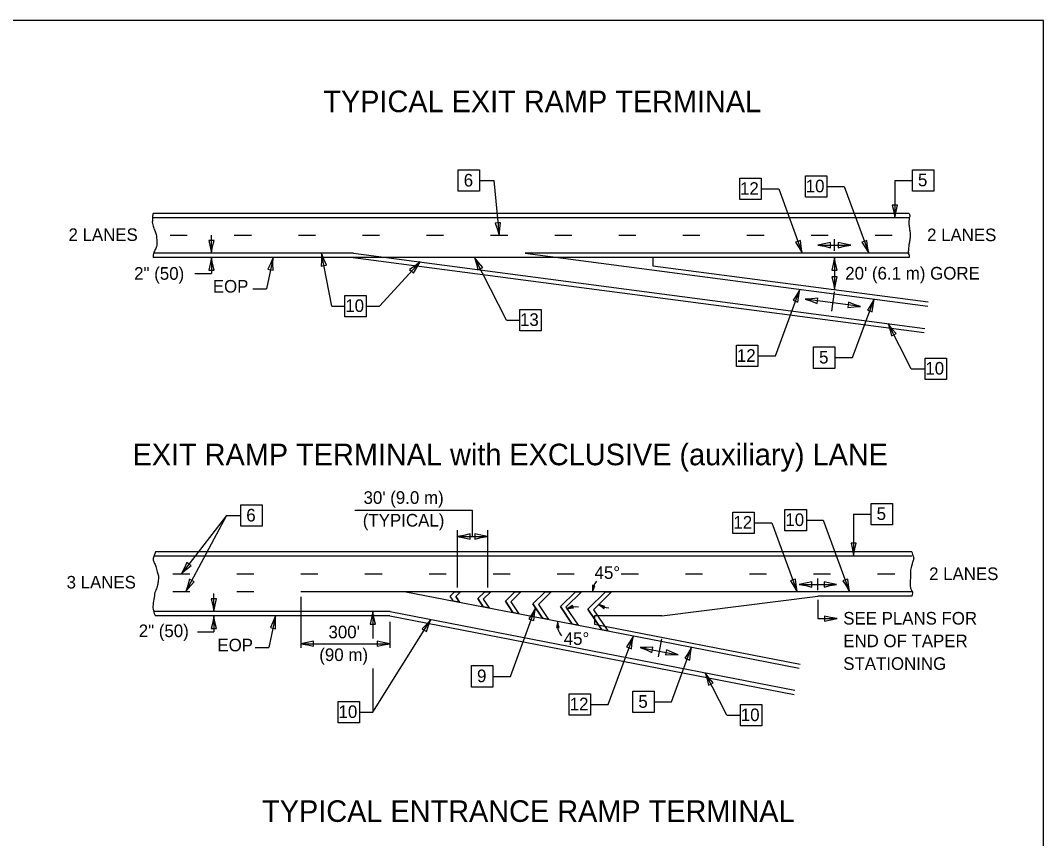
# Model space of a CAD drawing. Extents: x 2261959 to 2263219, y -3123482 to -3123082.
# Drawn here: x 2262991.8 to 2263219.3, y -3123264.2 to -3123082.2 of the extents above; entities that cross this region are included whole.
import ezdxf

# ---------------------------------------------------------------- set-up
doc = ezdxf.new("R2010")
doc.units = 0
for name, color, linetype in [('Default', 7, 'Continuous'), ('RD_Pr_Roadway_Dimensions', 7, 'Continuous'), ('RD_Pr_Roadway_Items', 7, 'Continuous'), ('RD_Pr_Roadway_Notes', 7, 'Continuous')]:
    doc.layers.add(name, color=color, linetype=linetype)

msp = doc.modelspace()

# ---------------------------------------------------------------- linework, layer by layer
at = {"layer": 'Default'}
msp.add_lwpolyline([(2262589.29, -3123482.2), (2263219.29, -3123482.2), (2263219.29, -3123082.2), (2262589.29, -3123082.2)], close=True, dxfattribs=at)
at = {"layer": 'RD_Pr_Roadway_Dimensions'}
for p, q in [((2263034.22, -3123133.98), (2263034.22, -3123129.97)), ((2263034.22, -3123134.94), (2263034.22, -3123138.52)), ((2263172.81, -3123134.94), (2263172.81, -3123142.08)), ((2263030.55, -3123138.52), (2263034.22, -3123138.52)), ((2263092.3, -3123191.21), (2263066.12, -3123191.21)), ((2263092.3, -3123197.01), (2263092.3, -3123191.21)), ((2263088.96, -3123208.4), (2263088.96, -3123195.58)), ((2263088.96, -3123197.01), (2263095.64, -3123197.01)), ((2263095.69, -3123208.4), (2263095.69, -3123195.58)), ((2263034.78, -3123213.72), (2263034.78, -3123209.7)), ((2263054.12, -3123210.46), (2263054.12, -3123221.82)), ((2263034.78, -3123214.67), (2263034.78, -3123218.26)), ((2263073.91, -3123215.99), (2263073.91, -3123221.82)), ((2263031.11, -3123218.26), (2263034.78, -3123218.26)), ((2263054.12, -3123220.87), (2263073.91, -3123220.87))]:
    msp.add_line(p, q, dxfattribs=at)
for points in [[(2263034.81, -3123131.18), (2263034.22, -3123131.18), (2263033.64, -3123131.18), (2263033.98, -3123132.58), (2263034.22, -3123133.98), (2263034.5, -3123132.49)], [(2263033.64, -3123137.74), (2263034.22, -3123137.74), (2263034.81, -3123137.74), (2263034.47, -3123136.34), (2263034.22, -3123134.94), (2263033.95, -3123136.43)], [(2263172.22, -3123137.74), (2263172.81, -3123137.74), (2263173.39, -3123137.74), (2263173.05, -3123136.34), (2263172.81, -3123134.94), (2263172.54, -3123136.43)], [(2263173.39, -3123139.28), (2263172.81, -3123139.28), (2263172.22, -3123139.28), (2263172.57, -3123140.68), (2263172.81, -3123142.08), (2263173.08, -3123140.59)], [(2263091.76, -3123197.6), (2263091.76, -3123197.01), (2263091.76, -3123196.43), (2263090.36, -3123196.77), (2263088.96, -3123197.01), (2263090.46, -3123197.29)], [(2263092.84, -3123196.43), (2263092.84, -3123197.01), (2263092.84, -3123197.6), (2263094.24, -3123197.26), (2263095.64, -3123197.01), (2263094.15, -3123196.74)], [(2263119.53, -3123207.98), (2263119.24, -3123207.93), (2263118.95, -3123207.88), (2263119, -3123208.6), (2263118.99, -3123209.31), (2263119.26, -3123208.6)], [(2263035.36, -3123210.92), (2263034.78, -3123210.92), (2263034.19, -3123210.92), (2263034.53, -3123212.32), (2263034.78, -3123213.72), (2263035.05, -3123212.23)], [(2263114.75, -3123212.92), (2263114.65, -3123212.64), (2263114.55, -3123212.37), (2263113.95, -3123212.77), (2263113.34, -3123213.12), (2263114.08, -3123212.99)], [(2263121.48, -3123213.08), (2263121.62, -3123212.82), (2263121.76, -3123212.57), (2263121.07, -3123212.38), (2263120.4, -3123212.14), (2263120.98, -3123212.62)], [(2263034.19, -3123217.47), (2263034.78, -3123217.47), (2263035.36, -3123217.47), (2263035.02, -3123216.07), (2263034.78, -3123214.67), (2263034.51, -3123216.17)], [(2263110.97, -3123217.28), (2263111.26, -3123217.28), (2263111.55, -3123217.28), (2263111.38, -3123216.58), (2263111.26, -3123215.88), (2263111.12, -3123216.63)], [(2263056.92, -3123221.45), (2263056.92, -3123220.87), (2263056.92, -3123220.28), (2263055.52, -3123220.63), (2263054.12, -3123220.87), (2263055.62, -3123221.14)], [(2263071.11, -3123220.28), (2263071.11, -3123220.87), (2263071.11, -3123221.45), (2263072.51, -3123221.11), (2263073.91, -3123220.87), (2263072.42, -3123220.6)]]:
    msp.add_lwpolyline(points, close=True, dxfattribs=at)
for centre, radius, start, end in [((2263122.56, -3123209.31), 3.56, 138.9102, 179.9847), ((2263115.13, -3123216.63), 3.95, 79.5757, 117.0683), ((2263122.56, -3123209.31), 3.56, 232.6328, 270.7607), ((2263115.13, -3123216.63), 3.95, 168.9984, 219.7802)]:
    msp.add_arc(centre, radius, start, end, dxfattribs=at)
at = {"layer": 'RD_Pr_Roadway_Items'}
for p, q in [((2263189.44, -3123126.1), (2263021.14, -3123126.1)), ((2263189.44, -3123125.15), (2263021.27, -3123125.15)), ((2263028.86, -3123130.04), (2263025.07, -3123130.04)), ((2263043.12, -3123130.04), (2263039.32, -3123130.04)), ((2263057.37, -3123130.04), (2263053.57, -3123130.04)), ((2263071.62, -3123130.04), (2263067.82, -3123130.04)), ((2263085.87, -3123130.04), (2263082.07, -3123130.04)), ((2263100.12, -3123130.04), (2263096.32, -3123130.04)), ((2263114.37, -3123130.04), (2263110.57, -3123130.04)), ((2263128.63, -3123130.04), (2263124.83, -3123130.04)), ((2263142.88, -3123130.04), (2263139.08, -3123130.04)), ((2263157.13, -3123130.04), (2263153.33, -3123130.04)), ((2263171.39, -3123130.04), (2263167.58, -3123130.04)), ((2263185.63, -3123130.04), (2263181.83, -3123130.04)), ((2263189.44, -3123134.94), (2263021.27, -3123134.94)), ((2263065.83, -3123133.99), (2263021.39, -3123133.99)), ((2263065.74, -3123134.94), (2263192.76, -3123151.66)), ((2263065.83, -3123133.99), (2263192.88, -3123150.72)), ((2263104.02, -3123133.99), (2263172.69, -3123143.03)), ((2263172.81, -3123133.99), (2263104.02, -3123133.99)), ((2263132.43, -3123134.94), (2263132.43, -3123136.77)), ((2263189.44, -3123133.99), (2263172.81, -3123133.99)), ((2263189.44, -3123134.37), (2263189.44, -3123134.94)), ((2263132.43, -3123136.77), (2263193.66, -3123144.83)), ((2263172.69, -3123143.03), (2263193.53, -3123145.77)), ((2263189.99, -3123201.43), (2263021.44, -3123201.43)), ((2263189.99, -3123200.47), (2263021.82, -3123200.47)), ((2263029.42, -3123205.37), (2263025.62, -3123205.37)), ((2263043.67, -3123205.37), (2263039.87, -3123205.37)), ((2263057.92, -3123205.37), (2263054.12, -3123205.37)), ((2263072.17, -3123205.37), (2263068.37, -3123205.37)), ((2263086.42, -3123205.37), (2263082.63, -3123205.37)), ((2263100.68, -3123205.37), (2263096.88, -3123205.37)), ((2263114.93, -3123205.37), (2263111.13, -3123205.37)), ((2263129.18, -3123205.37), (2263125.38, -3123205.37)), ((2263143.44, -3123205.37), (2263139.63, -3123205.37)), ((2263157.68, -3123205.37), (2263153.88, -3123205.37)), ((2263171.94, -3123205.37), (2263168.14, -3123205.37)), ((2263186.19, -3123205.37), (2263182.39, -3123205.37)), ((2263029.42, -3123209.31), (2263025.62, -3123209.31)), ((2263043.67, -3123209.31), (2263039.87, -3123209.31)), ((2263169.08, -3123209.31), (2263054.12, -3123209.31)), ((2263077.46, -3123209.31), (2263134.23, -3123220.34)), ((2263087.34, -3123210.26), (2263088.29, -3123209.31)), ((2263088.09, -3123211.38), (2263087.34, -3123210.26)), ((2263088.57, -3123210.38), (2263089.64, -3123209.31)), ((2263089.41, -3123211.63), (2263088.57, -3123210.38)), ((2263093.47, -3123210.85), (2263095.01, -3123209.31)), ((2263093.47, -3123210.85), (2263094.69, -3123212.66)), ((2263094.7, -3123210.97), (2263096.36, -3123209.31)), ((2263094.7, -3123210.97), (2263096.01, -3123212.92)), ((2263099.6, -3123211.44), (2263101.73, -3123209.31)), ((2263100.82, -3123211.56), (2263103.07, -3123209.31)), ((2263105.73, -3123212.03), (2263108.45, -3123209.31)), ((2263106.95, -3123212.15), (2263109.79, -3123209.31)), ((2263111.86, -3123212.62), (2263115.17, -3123209.31)), ((2263113.08, -3123212.74), (2263116.51, -3123209.31)), ((2263117.98, -3123213.21), (2263121.88, -3123209.31)), ((2263119.21, -3123213.33), (2263123.23, -3123209.31)), ((2263134.41, -3123214.67), (2263169.08, -3123210.26)), ((2263189.99, -3123209.31), (2263169.08, -3123209.31)), ((2263189.99, -3123210.26), (2263169.08, -3123210.26)), ((2263099.6, -3123211.44), (2263101.28, -3123213.94)), ((2263100.82, -3123211.56), (2263102.6, -3123214.2)), ((2263105.73, -3123212.03), (2263107.88, -3123215.22)), ((2263106.95, -3123212.15), (2263109.2, -3123215.48)), ((2263111.86, -3123212.62), (2263114.47, -3123216.5)), ((2263113.08, -3123212.74), (2263115.79, -3123216.76)), ((2263117.98, -3123213.21), (2263121.07, -3123217.79)), ((2263119.21, -3123213.33), (2263122.39, -3123218.04)), ((2263073.99, -3123213.72), (2263021.34, -3123213.72)), ((2263073.91, -3123214.67), (2263021.82, -3123214.67)), ((2263073.91, -3123214.67), (2263163.83, -3123232.15)), ((2263073.99, -3123213.72), (2263164.01, -3123231.22)), ((2263119.44, -3123214.67), (2263119.44, -3123216.5)), ((2263134.41, -3123214.67), (2263119.44, -3123214.67)), ((2263119.44, -3123216.5), (2263165.14, -3123225.39)), ((2263134.23, -3123220.34), (2263164.96, -3123226.32))]:
    msp.add_line(p, q, dxfattribs=at)
for points in [[(2263088.29, -3123209.31), (2263089.64, -3123209.31), (2263088.57, -3123210.38), (2263089.41, -3123211.63), (2263088.09, -3123211.38), (2263087.34, -3123210.26)], [(2263096.36, -3123209.31), (2263094.7, -3123210.97), (2263096.01, -3123212.92), (2263094.69, -3123212.66), (2263093.47, -3123210.85), (2263095.01, -3123209.31)], [(2263103.07, -3123209.31), (2263100.82, -3123211.56), (2263102.6, -3123214.2), (2263101.28, -3123213.94), (2263099.6, -3123211.44), (2263101.73, -3123209.31)], [(2263108.45, -3123209.31), (2263109.79, -3123209.31), (2263106.95, -3123212.15), (2263109.2, -3123215.48), (2263107.88, -3123215.22), (2263105.73, -3123212.03)], [(2263113.08, -3123212.74), (2263115.79, -3123216.76), (2263114.47, -3123216.5), (2263111.86, -3123212.62), (2263115.17, -3123209.31), (2263116.51, -3123209.31)], [(2263123.23, -3123209.31), (2263119.21, -3123213.33), (2263122.39, -3123218.04), (2263121.07, -3123217.79), (2263117.98, -3123213.21), (2263121.88, -3123209.31)]]:
    msp.add_lwpolyline(points, close=True, dxfattribs=at)
for points in [[(2263021.27, -3123125.15), (2263021.18, -3123125.52), (2263021.14, -3123125.91), (2263021.14, -3123126.39), (2263021.1, -3123127.35), (2263021.27, -3123127.96), (2263021.62, -3123128.92), (2263021.97, -3123129.84), (2263022.06, -3123130.93), (2263022.1, -3123131.93), (2263021.84, -3123132.98), (2263021.45, -3123133.76), (2263021.31, -3123134.37), (2263021.27, -3123134.94)], [(2263189.44, -3123125.15), (2263189.51, -3123125.44), (2263189.53, -3123125.82), (2263189.44, -3123126.1), (2263189.4, -3123126.51), (2263189.34, -3123127.17), (2263189.42, -3123128.08), (2263189.51, -3123128.74), (2263189.64, -3123129.65), (2263189.64, -3123130.33), (2263189.51, -3123131.32), (2263189.35, -3123132.14), (2263189.27, -3123132.82), (2263189.2, -3123133.6), (2263189.18, -3123133.96), (2263189.44, -3123134.37)], [(2263021.82, -3123200.47), (2263021.5, -3123201.24), (2263021.24, -3123202.11), (2263021.5, -3123202.81), (2263021.85, -3123203.68), (2263022.2, -3123204.9), (2263022.46, -3123205.77), (2263022.37, -3123207.08), (2263022.2, -3123208.13), (2263021.76, -3123209.18), (2263021.5, -3123210.57), (2263021.24, -3123212.23), (2263021.32, -3123213.54), (2263021.5, -3123214.15), (2263021.82, -3123214.67)], [(2263189.99, -3123200.47), (2263190.15, -3123201.02), (2263190.41, -3123201.8), (2263190.24, -3123202.59), (2263189.98, -3123203.37), (2263189.72, -3123204.51), (2263189.72, -3123205.82), (2263189.63, -3123206.95), (2263189.63, -3123207.91), (2263189.8, -3123208.7), (2263190.15, -3123209.66), (2263189.99, -3123210.26)]]:
    msp.add_spline(points, degree=3, dxfattribs=at)
at = {"layer": 'RD_Pr_Roadway_Notes'}
for p, q in [((2263093.86, -3123117.85), (2263097.05, -3123117.85)), ((2263097.05, -3123117.85), (2263098.22, -3123130.04)), ((2263186.25, -3123117.8), (2263190.14, -3123117.8)), ((2263186.25, -3123117.8), (2263186.25, -3123126.1)), ((2263156.49, -3123119.69), (2263160.39, -3123119.69)), ((2263160.39, -3123119.69), (2263165.63, -3123133.99)), ((2263171.08, -3123119.14), (2263174.95, -3123119.14)), ((2263174.95, -3123119.14), (2263180.4, -3123133.99)), ((2263172.81, -3123133.47), (2263172.81, -3123130.9)), ((2263169.11, -3123132.19), (2263176.43, -3123132.19)), ((2263047.94, -3123134.94), (2263046.47, -3123141.95)), ((2263060.98, -3123145.78), (2263058.72, -3123133.99)), ((2263071.62, -3123145.78), (2263080.65, -3123135.94)), ((2263099.84, -3123148.87), (2263092.77, -3123134.94)), ((2263043.42, -3123141.95), (2263046.47, -3123141.95)), ((2263159.65, -3123156.85), (2263165.1, -3123142.03)), ((2263172.74, -3123142.58), (2263172.17, -3123146.91)), ((2263172.42, -3123145.03), (2263166.25, -3123144.22)), ((2263178.6, -3123145.84), (2263172.42, -3123145.03)), ((2263176.84, -3123157.23), (2263181.62, -3123144.2)), ((2263060.98, -3123145.78), (2263063.92, -3123145.78)), ((2263068.67, -3123145.78), (2263071.62, -3123145.78)), ((2263099.84, -3123148.87), (2263102.79, -3123148.87)), ((2263189.83, -3123159.7), (2263184.73, -3123149.64)), ((2263155.76, -3123156.85), (2263159.65, -3123156.85)), ((2263172.9, -3123157.23), (2263176.84, -3123157.23)), ((2263189.83, -3123159.7), (2263192.93, -3123159.7)), ((2263037.57, -3123192.37), (2263027.52, -3123205.37)), ((2263037.57, -3123192.37), (2263028.52, -3123209.29)), ((2263037.57, -3123192.37), (2263040.75, -3123192.37)), ((2263177.06, -3123192.04), (2263177.06, -3123201.3)), ((2263177.06, -3123192.04), (2263180.95, -3123192.04)), ((2263154.97, -3123193.96), (2263158.87, -3123193.96)), ((2263158.87, -3123193.96), (2263164.5, -3123209.31)), ((2263166.55, -3123193.39), (2263170.31, -3123193.39)), ((2263170.31, -3123193.39), (2263176.15, -3123209.31)), ((2263169.08, -3123208.97), (2263169.08, -3123206.4)), ((2263164.95, -3123207.69), (2263173.27, -3123207.69)), ((2263169.08, -3123211.11), (2263169.08, -3123215.3)), ((2263100.72, -3123228.14), (2263106.31, -3123212.9)), ((2263048.49, -3123214.67), (2263047.03, -3123221.69)), ((2263070.12, -3123213.72), (2263070.12, -3123219.68)), ((2263070.12, -3123236.11), (2263083.06, -3123215.48)), ((2263169.08, -3123215.3), (2263173.39, -3123215.3)), ((2263122.47, -3123234.39), (2263128.07, -3123219.15)), ((2263134.34, -3123219.77), (2263133.55, -3123223.81)), ((2263043.98, -3123221.69), (2263047.03, -3123221.69)), ((2263129.57, -3123221.69), (2263133.8, -3123222.51)), ((2263133.8, -3123222.51), (2263138.04, -3123223.34)), ((2263136.56, -3123233.83), (2263141.03, -3123221.67)), ((2263070.12, -3123226.4), (2263070.12, -3123236.11)), ((2263096.82, -3123228.14), (2263100.72, -3123228.14)), ((2263148.82, -3123236.8), (2263144.02, -3123227.35)), ((2263132.72, -3123233.83), (2263136.56, -3123233.83)), ((2263067.18, -3123236.11), (2263070.12, -3123236.11)), ((2263118.57, -3123234.39), (2263122.47, -3123234.39)), ((2263148.82, -3123236.8), (2263151.89, -3123236.8))]:
    msp.add_line(p, q, dxfattribs=at)
for points in [[(2263089.11, -3123120.22), (2263089.11, -3123115.47), (2263093.86, -3123115.47), (2263093.86, -3123120.22)], [(2263190.14, -3123120.18), (2263190.14, -3123115.43), (2263194.89, -3123115.43), (2263194.89, -3123120.18)], [(2263151.74, -3123122.07), (2263151.74, -3123117.32), (2263156.49, -3123117.32), (2263156.49, -3123122.07)], [(2263166.33, -3123121.52), (2263166.33, -3123116.77), (2263171.08, -3123116.77), (2263171.08, -3123121.52)], [(2263186.83, -3123123.3), (2263186.25, -3123123.3), (2263185.66, -3123123.3), (2263186, -3123124.7), (2263186.25, -3123126.1), (2263186.52, -3123124.6)], [(2263098.54, -3123127.2), (2263097.95, -3123127.26), (2263097.37, -3123127.31), (2263097.85, -3123128.68), (2263098.22, -3123130.04), (2263098.35, -3123128.53)], [(2263165.22, -3123131.16), (2263164.67, -3123131.36), (2263164.12, -3123131.56), (2263164.92, -3123132.76), (2263165.63, -3123133.99), (2263165.37, -3123132.49)], [(2263179.99, -3123131.16), (2263179.44, -3123131.36), (2263178.89, -3123131.56), (2263179.69, -3123132.76), (2263180.4, -3123133.99), (2263180.14, -3123132.49)], [(2263171.91, -3123132.77), (2263171.91, -3123132.19), (2263171.91, -3123131.6), (2263170.51, -3123131.94), (2263169.11, -3123132.19), (2263170.6, -3123132.46)], [(2263173.63, -3123131.6), (2263173.63, -3123132.19), (2263173.63, -3123132.77), (2263175.03, -3123132.43), (2263176.43, -3123132.19), (2263174.94, -3123131.91)], [(2263046.79, -3123137.56), (2263047.37, -3123137.68), (2263047.94, -3123137.8), (2263047.89, -3123136.36), (2263047.94, -3123134.94), (2263047.37, -3123136.34)], [(2263058.67, -3123136.85), (2263059.25, -3123136.74), (2263059.82, -3123136.63), (2263059.22, -3123135.32), (2263058.72, -3123133.99), (2263058.73, -3123135.51)], [(2263078.32, -3123137.61), (2263078.75, -3123138), (2263079.18, -3123138.4), (2263079.88, -3123137.14), (2263080.65, -3123135.94), (2263079.44, -3123136.86)], [(2263093.51, -3123137.7), (2263094.04, -3123137.43), (2263094.56, -3123137.17), (2263093.62, -3123136.07), (2263092.77, -3123134.94), (2263093.2, -3123136.39)], [(2263163.58, -3123144.45), (2263164.13, -3123144.65), (2263164.68, -3123144.86), (2263164.84, -3123143.42), (2263165.1, -3123142.03), (2263164.33, -3123143.33)], [(2263063.92, -3123148.15), (2263063.92, -3123143.4), (2263068.67, -3123143.4), (2263068.67, -3123148.15)], [(2263168.95, -3123145.16), (2263169.02, -3123144.58), (2263169.1, -3123144), (2263167.67, -3123144.16), (2263166.25, -3123144.22), (2263167.69, -3123144.68)], [(2263175.9, -3123144.9), (2263175.82, -3123145.48), (2263175.74, -3123146.06), (2263177.18, -3123145.9), (2263178.6, -3123145.84), (2263177.15, -3123145.38)], [(2263180.11, -3123146.63), (2263180.66, -3123146.83), (2263181.21, -3123147.03), (2263181.37, -3123145.6), (2263181.62, -3123144.2), (2263180.85, -3123145.51)], [(2263102.79, -3123151.25), (2263102.79, -3123146.49), (2263107.54, -3123146.49), (2263107.54, -3123151.25)], [(2263185.47, -3123152.4), (2263185.99, -3123152.14), (2263186.52, -3123151.87), (2263185.58, -3123150.78), (2263184.73, -3123149.64), (2263185.16, -3123151.1)], [(2263151.01, -3123159.23), (2263151.01, -3123154.48), (2263155.76, -3123154.48), (2263155.76, -3123159.23)], [(2263168.15, -3123159.61), (2263168.15, -3123154.85), (2263172.9, -3123154.85), (2263172.9, -3123159.61)], [(2263192.93, -3123162.07), (2263192.93, -3123157.32), (2263197.68, -3123157.32), (2263197.68, -3123162.07)], [(2263040.75, -3123194.75), (2263040.75, -3123190), (2263045.51, -3123190), (2263045.51, -3123194.75)], [(2263180.95, -3123194.41), (2263180.95, -3123189.66), (2263185.7, -3123189.66), (2263185.7, -3123194.41)], [(2263150.22, -3123196.34), (2263150.22, -3123191.59), (2263154.97, -3123191.59), (2263154.97, -3123196.34)], [(2263161.79, -3123195.76), (2263161.79, -3123191.01), (2263166.55, -3123191.01), (2263166.55, -3123195.76)], [(2263177.64, -3123198.5), (2263177.06, -3123198.5), (2263176.47, -3123198.5), (2263176.82, -3123199.9), (2263177.06, -3123201.3), (2263177.33, -3123199.8)], [(2263029.69, -3123203.51), (2263029.23, -3123203.15), (2263028.77, -3123202.79), (2263028.18, -3123204.11), (2263027.52, -3123205.37), (2263028.65, -3123204.35)], [(2263030.36, -3123207.1), (2263029.84, -3123206.82), (2263029.33, -3123206.55), (2263028.97, -3123207.95), (2263028.52, -3123209.29), (2263029.47, -3123208.1)], [(2263164.09, -3123206.48), (2263163.54, -3123206.68), (2263162.99, -3123206.88), (2263163.79, -3123208.08), (2263164.5, -3123209.31), (2263164.24, -3123207.81)], [(2263175.74, -3123206.48), (2263175.19, -3123206.68), (2263174.64, -3123206.88), (2263175.44, -3123208.08), (2263176.15, -3123209.31), (2263175.89, -3123207.81)], [(2263167.75, -3123208.27), (2263167.75, -3123207.69), (2263167.75, -3123207.1), (2263166.35, -3123207.44), (2263164.95, -3123207.69), (2263166.44, -3123207.96)], [(2263170.47, -3123207.1), (2263170.47, -3123207.69), (2263170.47, -3123208.27), (2263171.87, -3123207.93), (2263173.27, -3123207.69), (2263171.77, -3123207.42)], [(2263104.8, -3123215.32), (2263105.35, -3123215.53), (2263105.9, -3123215.73), (2263106.06, -3123214.3), (2263106.31, -3123212.9), (2263105.54, -3123214.21)], [(2263047.35, -3123217.29), (2263047.92, -3123217.41), (2263048.49, -3123217.53), (2263048.45, -3123216.09), (2263048.49, -3123214.67), (2263047.92, -3123216.08)], [(2263069.53, -3123216.52), (2263070.12, -3123216.52), (2263070.7, -3123216.52), (2263070.36, -3123215.12), (2263070.12, -3123213.72), (2263069.85, -3123215.21)], [(2263081.08, -3123217.54), (2263081.57, -3123217.85), (2263082.07, -3123218.17), (2263082.52, -3123216.8), (2263083.06, -3123215.48), (2263082.04, -3123216.6)], [(2263170.59, -3123214.71), (2263170.59, -3123215.3), (2263170.59, -3123215.88), (2263171.99, -3123215.54), (2263173.39, -3123215.3), (2263171.9, -3123215.03)], [(2263126.55, -3123221.57), (2263127.1, -3123221.78), (2263127.65, -3123221.98), (2263127.81, -3123220.54), (2263128.07, -3123219.15), (2263127.3, -3123220.45)], [(2263132.2, -3123222.8), (2263132.32, -3123222.22), (2263132.43, -3123221.65), (2263130.99, -3123221.72), (2263129.57, -3123221.69), (2263130.98, -3123222.24)], [(2263135.41, -3123222.23), (2263135.3, -3123222.8), (2263135.18, -3123223.38), (2263136.62, -3123223.31), (2263138.04, -3123223.34), (2263136.63, -3123222.79)], [(2263139.51, -3123224.09), (2263140.06, -3123224.3), (2263140.61, -3123224.5), (2263140.77, -3123223.06), (2263141.03, -3123221.67), (2263140.26, -3123222.98)], [(2263092.07, -3123230.52), (2263092.07, -3123225.76), (2263096.82, -3123225.76), (2263096.82, -3123230.52)], [(2263144.77, -3123230.11), (2263145.29, -3123229.85), (2263145.81, -3123229.58), (2263144.87, -3123228.49), (2263144.02, -3123227.35), (2263144.46, -3123228.8)], [(2263127.97, -3123236.2), (2263127.97, -3123231.45), (2263132.72, -3123231.45), (2263132.72, -3123236.2)], [(2263062.43, -3123238.47), (2263062.43, -3123233.72), (2263067.18, -3123233.72), (2263067.18, -3123238.47)], [(2263113.82, -3123236.76), (2263113.82, -3123232.01), (2263118.57, -3123232.01), (2263118.57, -3123236.76)], [(2263151.89, -3123239.17), (2263151.89, -3123234.42), (2263156.64, -3123234.42), (2263156.64, -3123239.17)]]:
    msp.add_lwpolyline(points, close=True, dxfattribs=at)

# ---------------------------------------------------------------- texts
at = {"layer": 'RD_Pr_Roadway_Dimensions'}
for s, p in [('2" (50)', (2263017.04, -3123139.9)), ("20' (6.1 m) GORE", (2263175.19, -3123139.85)), ("30' (9.0 m)", (2263068.06, -3123189.76)), ('(TYPICAL)', (2263067.89, -3123194.81)), ('45°', (2263119.44, -3123206.46)), ('2" (50)', (2263018.06, -3123219.41)), ("300'", (2263060.26, -3123219.67)), ('45°', (2263112.58, -3123221.14)), ('(90 m)', (2263058.22, -3123224.73))]:
    msp.add_text(s, height=2.808, dxfattribs=at).set_placement(p)
at = {"layer": 'RD_Pr_Roadway_Notes'}
for s, height, p in [('TYPICAL EXIT RAMP TERMINAL', 4.8, (2263059.12, -3123102.61)), ('6', 2.81, (2263090.34, -3123119.15)), ('10', 2.808, (2263166.4, -3123120.44)), ('5', 2.81, (2263191.36, -3123119.1)), ('12', 2.808, (2263151.78, -3123121)), ('2 LANES', 2.8, (2263002.45, -3123131.26)), ('2 LANES', 2.8, (2263193.39, -3123131.31)), ('EOP', 2.8, (2263034.54, -3123142.75)), ('10', 2.808, (2263064, -3123147.07)), ('13', 2.808, (2263102.85, -3123150.17)), ('12', 2.808, (2263151.09, -3123158.16)), ('5', 2.81, (2263169.37, -3123158.53)), ('10', 2.808, (2263193, -3123161)), ('EXIT RAMP TERMINAL with EXCLUSIVE (auxiliary) LANE', 4.8, (2263016.69, -3123181.17)), ('5', 2.81, (2263182.17, -3123193.34)), ('6', 2.81, (2263041.98, -3123193.68)), ('12', 2.808, (2263150.31, -3123195.27)), ('10', 2.808, (2263161.87, -3123194.69)), ('2 LANES', 2.8, (2263193.85, -3123206.71)), ('3 LANES', 2.8, (2263002.03, -3123208.59)), ('SEE PLANS FOR', 2.8, (2263174.75, -3123216.61)), ('EOP', 2.8, (2263035.57, -3123222.57)), ('END OF TAPER', 2.8, (2263174.75, -3123221.65)), ('STATIONING', 2.8, (2263174.75, -3123226.69)), ('9', 2.81, (2263093.3, -3123229.44)), ('12', 2.808, (2263113.91, -3123235.69)), ('5', 2.81, (2263129.18, -3123235.13)), ('10', 2.808, (2263062.5, -3123237.4)), ('10', 2.808, (2263151.96, -3123238.1)), ('TYPICAL ENTRANCE RAMP TERMINAL', 4.8, (2263045.51, -3123260.52))]:
    msp.add_text(s, height=height, dxfattribs=at).set_placement(p)

doc.saveas('drawing.dxf')
